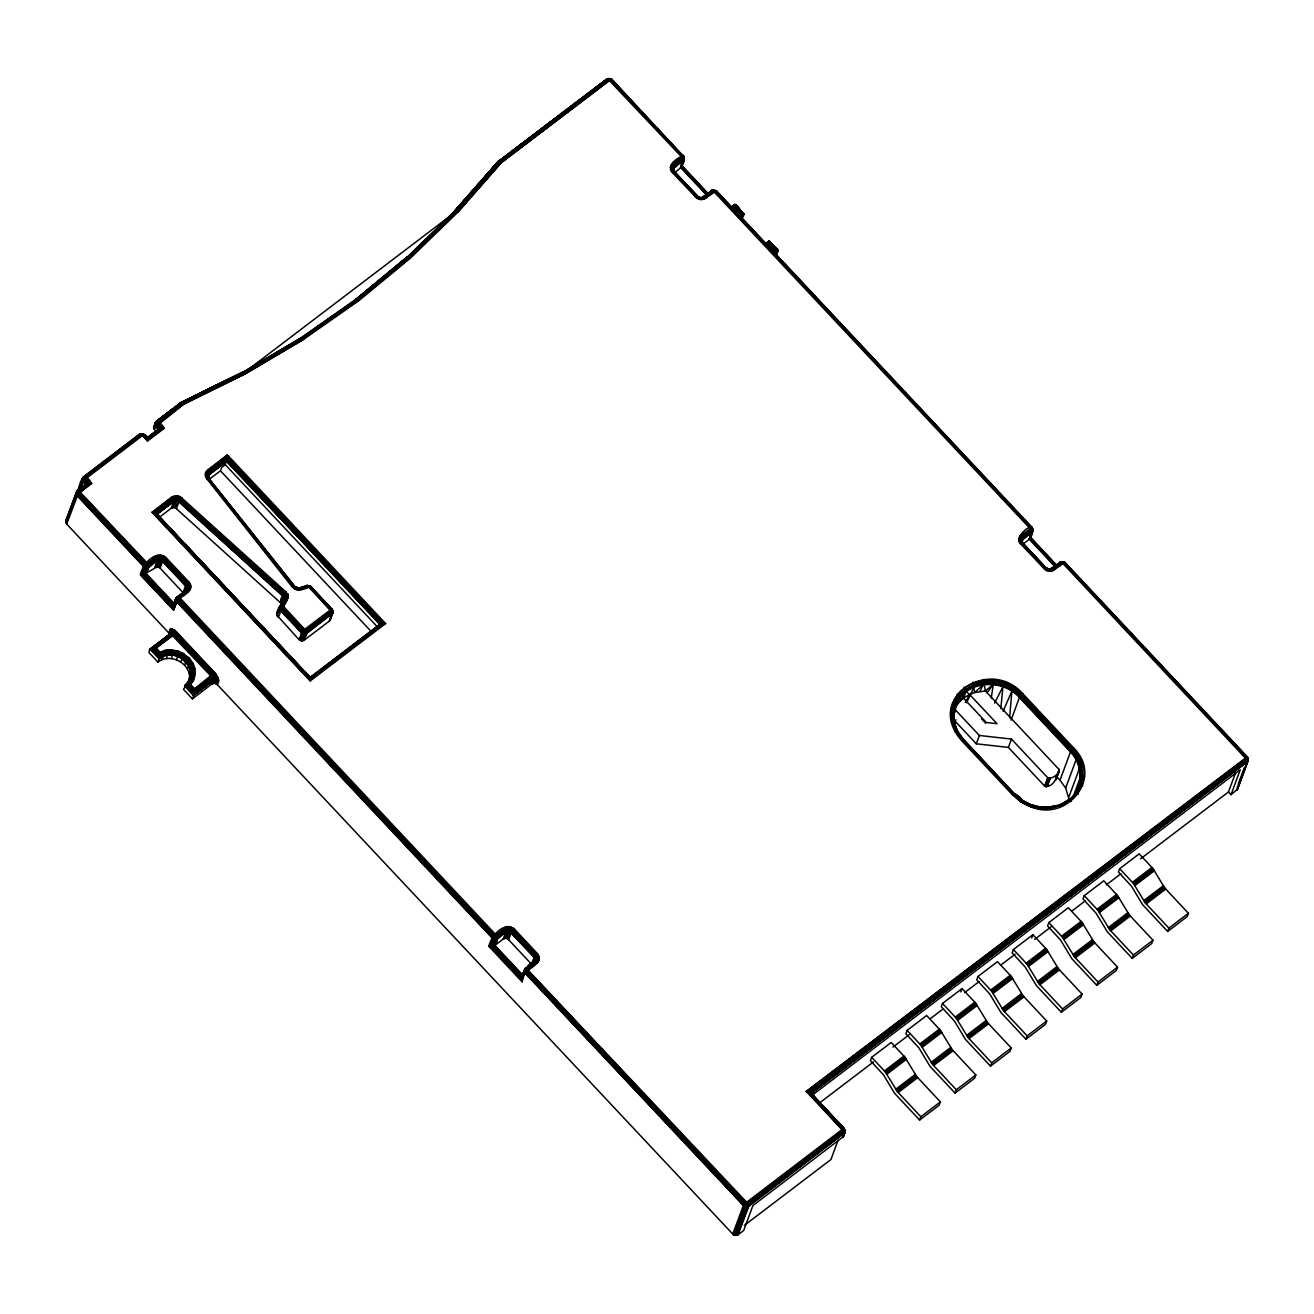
<?xml version="1.0" encoding="UTF-8"?>
<svg xmlns="http://www.w3.org/2000/svg" width="1314" height="1314" viewBox="0 0 1314 1314"><rect width="100%" height="100%" fill="white"/><g stroke="black" fill="none" stroke-linecap="round" stroke-linejoin="round"><path stroke-width="1.5" d="M164.25 428.315C150.732 433.045 153.886 411.282 164.25 428.315L147.513 441.044L147.431 437.726L144.524 434.606L139.498 434.211L83.455 476.982L73.321 502.933M774.734 252.912L777.954 250.416L773.355 248.789L769.314 244.47L769.363 241.25L777.954 250.416L776.853 254.374M276.778 615.034C275.546 607.84 286.863 602.173 283.118 595.554L285.959 591.957L180.199 496.593L175.83 495.69L171.838 497.135L152.079 512.164L310.301 680.866L385.626 623.575L227.404 454.89L207.645 469.919L205.395 473.221L205.657 477.245L292.217 586.931C297.145 592.877 305.16 588.623 310.827 586.438L332.13 609.203L332.885 612.981L329.371 621.062L304.257 640.164L301.53 640.854L298.919 639.557L276.778 615.034L279.898 606L283.594 606.526L305.981 630.704L306.72 633.496L304.257 640.164M302.516 640.854L304.979 634.202L332.885 612.981L306.72 633.496L303.994 634.202L301.382 632.905L280.194 610.32C277.862 600.974 282.921 613.966 277.73 616.972M300.561 640.641L303.025 633.972L280.457 609.811C284.481 607.15 293.153 590.758 284.793 593.55L286.189 598.034L281.837 605.836L282.132 607.807L303.304 630.392L305.981 630.704L331.079 611.601L331.21 609.187L310.022 586.602C301.349 583.843 316.92 588.261 306.868 585.502L310.942 586.619L307.148 585.42L299.05 588.13L307.509 585.601M1023.59 543.323C1029.076 540.826 1034.906 533.369 1031.933 527.226L716.442 190.809L704.353 199.087L700.526 199.58C701.577 197.084 697.553 195.622 696.798 198.25L672.325 172.495C666.034 164.973 677.318 158.107 683.264 155.43C686.861 162.213 679.453 170.163 673.655 172.791M1041.329 809.161L1041.164 807.026L1031.161 805.137L1021.734 800.62L1013.8 793.985L962.768 739.568C926.501 700.28 991.068 658.445 1021.356 695.024L1072.388 749.44C1086.218 763.286 1086.185 788.351 1069.892 800.292C1061.597 806.188 1051.414 808.521 1041.329 807.667C1039.029 809.654 1031.309 801.704 1030.636 806.665C1066.705 822.548 1103.776 777.855 1073.866 748.159L1022.834 693.743C989.918 656.212 924.087 697.915 961.454 740.406L1012.486 794.822L1020.797 801.786L1030.636 806.665M1235.587 772.763L1228.475 791.964L1231.021 794.691L1237.657 789.008L1248.136 760.724L1247.38 756.946L1064.964 562.408L1052.875 570.687L1049.048 571.179C1049.853 568.666 1046.289 567.369 1045.32 569.849L1020.847 544.095C1012.995 538.888 1030.899 521.674 1032.771 529.23L1030.11 537.952L1056.062 565.628M158.978 517.568L171.313 508.173L173.859 500.995L171.838 497.135L153.13 512.312L156.317 513.446L310.186 677.466L310.301 680.866L152.079 512.164M740.521 217.171L743.461 213.64L734.871 204.524L731.553 207.054L734.871 204.524L735.068 207.973C734.838 213.853 748.011 210.683 742.394 217.648M842.717 1137.283L844.031 1133.424L842.652 1130.319L808.438 1092.443C808.455 1089.158 817.916 1090.653 812.578 1094.94L844.13 1128.562L845.181 1131.65L843.358 1136.643L752.906 1205.595L743.658 1230.561L737.269 1235.259L733.491 1234.832L217.253 684.578L214.625 683.28L211.915 683.986L192.386 698.834L183.451 689.308C190.399 679.601 195.967 665.837 182.777 657.214C176.634 653.206 163.494 651.317 159.339 658.166C167.749 652.089 183.615 654.881 189.347 665.212C186.309 663.488 180.051 658.445 184.387 653.961C178.441 650.397 161.08 646.012 159.733 655.916C158.813 661.336 149.927 640.624 148.991 652.582L157.926 662.092C171.165 651.58 194.324 665.377 188.707 682.18C178.031 687.518 198.315 691.443 192.386 698.834M214.625 683.28L215.956 679.272L213.361 674.279L174.204 632.625L171.296 631.656L169.752 635.434L168.767 632.888L66.686 524.056L77.838 494.639L78.035 490.434L86.33 483.995L91.717 483.486C82.815 468.786 80.696 481.597 77.23 492.717M684.233 157.631L611.815 79.251L609.023 79.612L501.094 162.657L457.157 211.702L409.64 257.725L358.229 300.134L303.074 338.749L244.618 373.275L183.845 403.907L159.158 422.878L163.182 428.233L147.546 440.124L141.058 434.474L85.262 476.9L85.131 479.314L88.564 483.437L79.201 490.828L77.838 494.639L146.133 567.796C152.309 568.026 156.35 556.331 162.558 561.324L186.095 586.586L185.11 592.565M707.803 195.72L681.013 167.157L683.165 160.308L681.161 156.448L607.725 78.824L498.959 161.474L455.301 210.963L407.882 256.887L356.587 299.198L301.563 337.731L243.221 372.19L182.35 402.495L157.795 421.745L157.68 424.159L161.096 428.282L147.546 438.58L144.524 434.606L141.731 434.967L85.936 477.393L89.533 483.371L79.875 491.321L79.086 493.243L145.427 563.985L148.104 564.297C152.325 561.127 158.928 553.293 164.48 558.828L187.459 583.317C192.616 589.444 182.4 593.994 178.72 596.95L173.596 610.189L176.684 601.861C173.826 599.513 177.702 594.125 180.084 598.084L495.444 934.303C500.207 938.557 495.542 948.807 488.956 946.425C490.582 936.094 504.083 920.999 514.497 929.146L537.459 953.636C545.737 966.381 520.213 968.09 522.134 981.788L488.956 946.425L492.783 938.722L492.29 937.588L176.93 601.369L175.78 600.219L173.267 609.285L140.434 574.809C142.06 564.494 155.545 549.4 165.958 557.547L188.937 582.036C195.474 589.805 183.533 595.308 178.605 599.365L493.965 935.601L496.626 935.896C500.848 932.726 507.467 924.892 513.018 930.427L535.981 954.917C541.138 961.043 530.938 965.609 527.259 968.549L527.128 970.964L745.137 1203.394L747.814 1203.706L843.21 1131.14L843.325 1128.726L810.508 1093.56L806.287 1091.474L1247.249 756.749L1248.218 758.95L1236.605 790.437M1056.325 567.319L1029.535 538.756L1031.704 531.907L1030.39 527.555L715.046 191.318L713.65 191.171C709.248 194.965 701.807 202.487 695.993 196.492L673.014 172.003C667.364 165.58 677.466 160.127 681.802 157.204L681.867 155.955L610.402 79.76L501.225 162.755L457.83 212.195L410.28 258.25L358.821 300.692L303.731 339.275L245.34 373.784L183.944 404.022L181.956 402.33L157.171 421.449L156.99 424.865L159.454 428.594L147.135 437.874L144.655 434.786L139.892 434.08L84.096 476.506L83.899 480.71L80.417 489.366M66.686 524.056L65.864 520.64L76.343 492.339L86.33 483.995L83.899 480.71L85.87 478.641L143.111 435.115L147.562 439.254L162.065 428.216L158.468 422.237L183.073 403.053L244.076 372.733L302.499 338.224L357.589 299.641L408.95 257.281L456.434 211.291L500.125 161.967L608.349 79.119L611.026 79.415L682.475 155.61L682.36 158.025C678.681 160.965 668.465 165.531 673.622 171.658L696.601 196.147C702.152 201.683 708.755 193.848 712.976 190.678L1030.324 528.803C1025.988 531.727 1015.886 537.18 1021.553 543.602L1044.515 568.091C1050.346 574.087 1057.77 566.564 1062.188 562.77L1063.568 562.918L1245.836 757.258L1247.068 762.136L813.809 1091.622L813.005 1095.679L830.267 1114.272M533.812 963.293L535.044 959.959L534.059 957.413L511.08 932.924C504.888 927.93 500.831 939.625 494.655 939.395L177.357 600.744L177.571 596.556L172.988 607.298L142.733 575.039L141.107 574.99L143.505 566.498L77.148 495.756C71.662 488.266 94.197 485.901 82.306 480.185L83.702 476.637L82.224 479.282L85.952 484.258L76.754 491.551L65.7 521.51M329.371 621.062L332.968 611.207L331.686 609.006L331.834 614.41M301.53 640.854L303.994 634.202L331.801 613.211L331.999 609.023L333.05 612.11L329.995 620.422M736.349 1235.489L746.812 1207.205L845.017 1132.52L748.553 1206.498L745.826 1207.205L525.896 972.344L526.093 968.155L747.255 1202.868L748.553 1206.498L738.09 1234.799M682.952 155.43L682.787 158.863C679.256 161.704 668.99 166.172 674.493 172.035L698.243 196.689M670.518 169.21L673.409 169.621L673.918 171.263L673.967 166.73L683.066 159.635L683.264 155.43L684.331 158.534L681.588 166.352L707.54 194.029M1246.937 756.749L1246.756 760.165L812.824 1090.949L813.005 1095.679L845.099 1130.746M1063.387 561.883C1068.233 563.607 1054.814 559.912 1062.862 563.41L1245.771 758.523L810.196 1090.949L810.081 1093.314L843.818 1128.545L843.637 1131.978L748.241 1204.527L744.463 1204.1L526.454 971.67L526.635 968.237C529.739 965.248 539.988 961.487 535.307 955.623L512.345 931.133C507.023 926.025 501.143 934.106 497.053 936.718L493.292 936.291L177.932 600.071L178.096 596.638C181.217 593.649 191.466 589.887 186.785 584.024L163.807 559.534C158.501 554.426 152.605 562.507 148.531 565.119L144.754 564.692L78.413 493.949L78.577 490.533L86.905 483.749L84.457 480.021L84.638 476.604L141.058 434.474M735.364 1235.505L745.826 1207.205L843.916 1132.75L844.13 1128.562L813.038 1095.383L811.411 1092.739L811.855 1090.883L1246.329 759.344L1246.444 756.913L1064.176 562.573L1061.498 562.277C1057.294 565.447 1050.674 573.282 1045.123 567.747L1022.161 543.257C1017.003 537.13 1027.203 532.564 1030.882 529.624L1030.997 527.21L715.654 190.973M1031.474 527.029L1031.309 530.462C1027.482 533.172 1017.644 538.034 1023.015 543.635L1040.573 562.359M1023.015 543.635C1018.58 537.705 1028.386 534.289 1031.589 531.234L1031.802 527.045L1032.853 530.133L1030.209 537.442L1032.673 531.004L1022.21 540.218L1019.221 537.262M843.818 1128.545L842.028 1129.564L806.287 1091.474L812.824 1090.949L1247.035 760.954L1247.249 756.749L1248.3 759.853L1237.246 789.796M813.005 1095.679L811.428 1093.314L806.287 1091.474L1245.771 758.523M811.937 1095.58L813.185 1092.082L811.855 1090.883L1246.756 760.165M217.253 684.578C220.686 680.488 217.171 672.242 212.392 677.843L194.357 690.638L194.472 688.996C188.017 680.471 181.102 685.415 194.078 693.234L193.7 695.205L184.683 685.974C202.668 671.635 177.16 644.041 159.503 657.312L161.359 655.916L160.702 654.076L154.001 648.081L151.373 648.459C154.494 656.524 172.676 664.26 151.373 648.459L159.618 656.639C176.175 643.236 204.59 668.136 187.738 684.791L194.078 693.234L185.915 685.152L193.585 679.913C201.814 660.285 177.094 644.763 160.144 653.074L154.001 648.081L159.865 655.062C177.669 643.811 204.475 667.036 188.805 684.693L194.357 690.638L194.209 692.084L186.917 684.906C195.753 676.825 192.304 662.782 183.451 656.08M208.597 479.824L220.456 470.806L221.688 467.472L225.318 464.713L227.404 454.89L207.054 471.956L206.15 475.29L207.497 478.674L292.973 586.487L299.05 589.23L309.414 586.947L330.586 609.532L331.522 612.439L306.408 631.525L302.631 631.098L281.442 608.513L281.048 605.721L285.319 598.116L284.12 594.257L180.067 500.026L174.663 498.893L155.019 512.805L310.318 678.369L382.44 623.542L385.626 623.575M160.719 554.935L157.466 566.679L142.733 575.039L145.148 567.566L76.245 494.113M509.241 926.534L506.005 938.278L503.278 938.984L494.918 945.357L522.988 975.284L521.625 977.747L522.134 981.788L524.647 972.689C526.257 961.634 524.91 973.066 521.625 977.747L492.307 946.491L494.655 939.395L505.709 931.133L509.898 930.591L534.732 956.296C539.627 963.063 528.08 960.468 538.247 962.029M673.589 170.393L673.31 168.603L670.337 167.404M950.597 712.418C958.727 718.249 952.732 700.658 959.696 697.455C974.117 678.648 1004.29 680.34 1019.68 697.028L1070.713 751.444C1081.948 762.317 1083.393 782.503 1074.704 793.59C1075.887 792.999 1077.201 793.771 1078.236 794.362M993.992 679.404L991.249 698.26M1018.876 539.003L1022.029 541.089L1022.243 539.742M205.198 475.225L208.351 476.949L209.649 473.779L226.747 460.672L380.091 624.166L382.44 623.542L227.158 457.978L207.776 472.597L207.004 475.487L208.154 478.395L293.63 586.208L298.869 588.573L307.903 586.011L330.537 610.78L305.423 629.882L304.043 629.718L282.855 607.134L287.158 598.067L285.532 592.877L286.271 592.269M953.783 714.06L954.605 723.505L953.553 713.617L955.294 704.78L959.532 696.831L965.971 690.326L974.167 685.711L983.578 683.28L993.532 683.214L1003.387 685.497L1012.453 689.998L1020.107 696.404L1071.14 750.82C1084.723 764.387 1084.379 789.073 1068.085 800.374C1068.972 799.158 1070.532 800.719 1071.255 801.425M1022.111 541.992L1022.062 540.645M288.193 596.145L284.12 597.558L281.36 604.654C278.88 600.531 282.526 594.749 285.959 591.957L285.122 592.466L179.755 497.431L175.961 496.643L172.479 497.891L154.165 512.542L310.318 678.369L155.758 513.117L173.464 499.55L156.317 513.446L156.809 514.431L173.776 501.521L176.897 500.88L178.885 501.882L282.789 595.965L283.808 599.036L281.344 605.688M1009.645 717.674L1011.862 691.197L1014.523 686.795M218.42 678.862L213.919 678.96L194.078 693.234L186.917 684.906L190.267 682.475L188.263 684.725L194.209 692.084L213.624 678.155L217.861 677.301M216.991 675.642L215.89 674L194.357 690.638L189.791 684.676C204.754 666.247 178.523 643.614 160.012 653.994L155.118 648.098L160.226 652.5L165.991 650.479L172.265 650.052L173.481 651.087L171.526 658.577M1000.825 708.624L1002.927 686.762L1004.684 681.9M205.395 473.221C209.287 476.834 210.059 474.387 206.232 471.398M208.384 476.522C209.041 480.152 207.119 473.5 209.55 473.106L227.01 459.112L381.372 623.707L310.268 677.778L155.758 513.117M706.932 194.111L681.325 166.796L684.151 159.405C675.626 163.117 675.38 172.61 671.52 164.086M1021.389 542.764L1022.67 538.937L1020.042 535.685M813.563 1096.451L810.196 1090.949L806.287 1091.474L811.707 1093.954L844.261 1128.742L845.181 1131.65L843.358 1136.643M86.609 478.033L90.65 483.388L79.826 492.569L146.166 563.312L147.546 563.476C151.964 559.665 159.388 552.159 165.219 558.154L188.181 582.644C193.831 589.066 183.746 594.519 179.41 597.427L179.345 598.691L494.688 934.911L496.084 935.075C500.486 931.265 507.927 923.758 513.741 929.754L536.72 954.243C542.37 960.665 532.269 966.119 527.932 969.026L527.867 970.29L745.876 1202.721L747.255 1202.868L842.652 1130.319L842.717 1129.071L808.438 1092.443L813.038 1095.383L813.333 1091.063L1248.136 760.724L813.809 1091.392L812.512 1093.527L813.514 1096.007L811.625 1091.523M168.767 632.888L170.492 628.88L174.976 630.375L172.972 634.186L155.118 648.098L160.062 653.666L165.991 650.479M1022.456 542.863L1021.931 541.22L1019.04 540.81M812.578 1093.905L813.678 1091.228L1247.15 761.627L1248.3 759.853L1247.38 756.946L1247.873 758.079M297.227 589.92C298.59 587.489 294.648 585.83 293.613 588.294M188.46 591.711C182.613 590.117 189.643 588.984 186.21 584.697L161.376 558.992L157.187 559.534L146.133 567.796L143.587 574.924L173.07 606.362L177.16 596.687L174.45 603.684L146.38 573.758L148.925 566.564L146.905 562.704L78.577 490.533L77.395 490.91L65.782 522.397M208.351 477.623L209.649 473.779L207.645 469.919M211.915 683.986L213.213 680.126L211.85 677.022L170.935 634.021L150.42 648.968L159.24 658.544L157.926 662.092M205.657 477.245C215.118 479.167 203.374 477.688 209.271 472.317L227.158 457.978M292.217 586.931L294.665 586.34L208.68 478.263L206.741 479.101M731.816 208.877L735.117 206.512L740.669 212.441L739.158 214.806L740.439 216.728M303.731 339.275L245.34 373.784L183.944 404.022L155.742 426.672L158.485 429.103L154.756 424.126L156.629 421.351L181.496 402.314L156.235 421.482L154.756 424.126L158.879 428.824L147.25 437.661C147.71 433.177 135.785 434.983 140.976 433.85M178.063 495.854L174.434 507.533L171.313 508.173M332.639 610.337L332.13 609.203L332.458 613.769M610.238 78.725L611.946 79.448L606.789 78.856L611.881 79.809L609.253 78.495L606.542 79.201L608.283 78.511M674.493 172.035L672.325 172.495M683.904 156.76L683.395 155.627L684.331 158.534L681.687 165.843L684.151 159.405L681.013 167.157M697.455 196.525L674.427 171.493M714.865 190.284L716.573 191.006L711.416 190.415L716.508 191.351L713.896 190.054L711.17 190.76L712.911 190.054M961.454 740.406C962.062 740.111 963.047 738.994 963.688 739.601C957.446 733.573 952.749 722.93 953.077 713.206C955.064 680.209 1001.383 672.604 1020.682 695.73L1071.715 750.146C1088.386 766.095 1083.212 796.842 1060.94 804.677C1058.23 807.65 1047.964 804.069 1052.136 809.079M1031.868 527.587L1032.853 530.133L1030.094 536.9L1031.868 527.587L716.13 190.809M1045.993 568.124L1022.949 543.093L1020.847 544.095M1014.605 793.82C1030.57 811.609 1017.611 790.043 1012.486 794.822M953.274 712.27C956.346 702.547 965.149 695.615 974.61 692.577L972.968 682.13M813.169 1092.263L813.826 1091.491L812.693 1094.644M155.742 426.672L154.51 429.99L154.116 425.802M184.683 685.974C203.161 671.388 175.764 644.698 159.158 658.774L150.223 649.247L169.752 634.399L170.984 632.1L169.999 629.554M188.033 682.492C191.516 678.09 191.762 670.649 188.69 665.656L187.459 668.974M330.422 619.633L330.504 617.859M673.507 169.49L673.507 167.617L670.682 165.663M533.632 964.164L535.324 959.549L534.305 956.921L509.635 931.314L505.808 931.807L495.641 939.395L492.307 946.491M843.785 1135.854L843.522 1133.21M983.168 679.486L985.385 690.901L1058.87 769.265C1060.841 773.075 1051.249 780.056 1047.718 777.74L1011.452 739.076L979.406 735.479L954.506 708.952C961.7 680.685 1001.761 677.088 1019.418 697.52L1070.467 751.937C1081.241 763.04 1082.785 780.138 1075.821 793.656M1237.657 789.008L1237.41 786.38M161.967 659.825L163.297 656.113L162.493 652.5L160.226 652.565L156.185 648.18L174.401 634.169L176.339 631.673L174.976 630.375M295.305 586.915L296.274 587.489L295.322 589.313M185.931 590.2L176.29 597.673L173.267 605.491L144.409 574.727L146.133 567.796L158.123 559.731L161.113 559.715L185.783 585.321C187.688 589.313 184.617 589.608 189.725 590.429M188.805 684.693L190.826 682.722L190.349 684.676L194.472 688.996L211.85 677.022M740.669 212.441L738.665 214.363L739.191 212.293L735.068 207.973L740.669 212.441L739.158 214.806L739.749 212.326L735.117 206.512L731.947 208.975M493.933 945.949L495.641 939.395L493.21 946.228L521.888 976.811L525.699 968.287L521.527 978.881L491.288 946.638L493.686 939.165L492.29 937.588L494.655 939.395L497.448 938.18L493.933 945.949L522.233 976.121C522.66 971.309 531.825 957.725 536.983 963.31M812.824 1090.949L811.904 1094.447L811.822 1091.556L812.627 1095.005L844.754 1129.892M145.181 574.448L147.102 567.796L148.925 566.564L145.181 574.448L173.579 604.736L176.914 597.016M172.988 607.298L175.698 599.315L176.93 601.369L176.109 601.089L173.054 608.267L141.928 575.056L143.752 565.989L146.133 567.796L142.733 575.039M176.684 601.861L492.783 938.722L490.122 946.638L521.658 980.26L524.302 971.818L744.857 1206.975L748.619 1205.973L737.269 1235.259M525.699 968.287L522.594 975.645L494.458 945.653L496.561 939.149M1046.782 568.289L1047.784 568.798L1047.11 570.736L1049.048 571.179M1041.263 807.223C1030.718 806.27 1022.588 801.014 1014.277 793.82M176.29 597.673L173.99 604.128L145.838 574.103L148.039 567.549M173.054 608.267L175.78 600.219M173.267 609.285L176.109 601.089M682.245 161.556L681.572 165.301L683.576 159.552M522.594 975.645L524.812 969.272M953.455 711.531L955.508 705.306L952.486 702.826M700.526 199.58L698.588 199.137L699.114 197.593M522.233 976.121L524.385 970.044L521.625 977.747M162.657 555.395L158.452 566.909L157.466 566.679M173.481 651.087L178.556 651.251L179.065 652.385L176.388 659.71M511.195 926.994L506.974 938.508L506.005 938.278M173.579 604.736L177.16 596.687M681.325 166.796L684.331 158.534L683.066 159.635M1029.848 538.395L1032.673 531.004L1029.848 538.395L1055.471 565.71M66.127 523.268L76.59 494.967L77.411 495.247L76.163 493.21L77.641 490.565M78.117 491.502L83.702 476.637M79.858 488.594L82.306 480.185M153.524 427.444L155.988 421.827L181.496 402.314L156.629 421.351L156.432 425.555L159.454 428.594M153.607 428.348L156.235 421.482L154.937 423.256M153.952 429.218L155.183 425.884L158.879 428.824M172.249 507.68L174.811 500.47L173.694 496.134M173.317 507.45L175.912 500.256L175.83 495.69M280.325 602.633L175.501 507.91L180.199 496.593M154.756 567.385L157.286 560.207L155.282 556.348M176.421 508.551L179.131 501.373L182.055 497.875M155.561 566.925L158.123 559.731L156.892 555.428M156.497 566.695L159.093 559.485L158.748 554.951M190.054 583.58L186.358 586.11L183.632 593.255L159.339 567.352L164.447 556.282M160.094 567.993L162.805 560.832L165.958 557.547M173.267 605.491L175.862 598.445M183.057 592.483L185.783 585.321L188.937 582.036M169.325 633.66L170.984 629.735L174.893 631.048L214.363 672.982L217.664 678.533L216.498 683.953M184.059 593.994L186.719 587.013L190.727 585.321M185.274 591.694L186.802 587.949L190.908 587.128M169.67 634.531L171.871 630.49L175.649 632.79L214.888 674.739L216.941 679.387L215.595 683.51M166.615 658.626L167.831 651.12M180.856 661.944L182.252 658.232M184.633 665.098L186.128 661.271L189.282 657.986L191.992 663.373L192.862 662.995M189.15 673.326L190.382 669.992M189.577 677.827L190.809 674.493M212.72 683.526L214.018 679.65L212.605 676.447L172.265 633.677L170.656 633.414L150.798 648.689L159.257 658.462L150.223 649.247M213.64 683.28L214.954 679.354L212.687 674.985L174.401 634.169L172.15 632.543L170.804 632.97M280.408 602.715L283.545 594.93L179.542 500.733L177.275 499.599L173.744 500.322L156.317 513.446L310.268 677.778M281.048 603.619L283.775 596.49L287.552 594.092M277.09 616.052L279.553 609.4L280.457 609.811L279.241 608.366M298.919 639.557L303.304 630.392L331.686 609.006M299.674 640.197L301.629 632.395L303.994 634.202L306.786 632.97L303.452 640.608M496.511 165.268L498.105 161.523L501.225 162.755M673.491 170.524L674.805 166.664L672.801 162.805M683.74 160.193L680.636 167.486L705.897 194.423M503.278 938.984L505.808 931.807L503.804 927.947M504.083 938.524L506.646 931.33L505.43 927.027M505.019 938.295L507.615 931.084L507.286 926.551M538.592 955.179L534.897 957.725L532.154 964.854L507.861 938.952L512.986 927.881M508.617 939.592L511.343 932.431L514.497 929.146M522.988 975.284L525.452 968.632M531.595 964.082L534.305 956.921L537.459 953.636M532.499 965.724L535.241 958.612L539.266 956.921M732.736 1234.191L743.215 1205.907L745.137 1203.394L842.028 1129.564M733.491 1234.832L743.97 1206.531L743.461 1205.398L745.826 1207.205M734.395 1235.275L744.857 1206.975L524.647 972.689L521.658 980.26M1021.405 543.782L1023.327 538.264L1021.323 534.404M966.562 702.826L974.101 686.959M1031.589 531.234L1032.853 530.133L1029.158 539.085L1055.832 567.517M1058.87 769.265C1058.476 775.474 1053.04 788.597 1044.63 786.068L1008.364 747.403L976.318 743.806L979.406 735.479M838.036 1140.322L830.941 1159.523L744.381 1225.354M871.675 1057.31L870.443 1060.644L883.501 1074.868L894.62 1093.314L919.619 1120.054L939.149 1105.205L940.381 1101.871L916.794 1076.642L904.853 1057.097L891.188 1042.462L871.675 1057.31L885.324 1071.945L897.265 1091.507L920.851 1116.719L919.619 1120.054M1011.041 720.154L1019.418 697.52L1022.834 693.743M1008.364 747.403L1011.452 739.076M907.103 1030.373L905.872 1033.691L918.929 1047.931L930.049 1066.377L955.064 1093.117L974.594 1078.252L975.826 1074.934L952.239 1049.705L940.282 1030.16L926.633 1015.525L907.103 1030.373L920.753 1045.008L932.71 1064.554L956.296 1089.782L955.064 1093.117M942.532 1003.42L941.3 1006.754L954.358 1020.978L965.494 1039.44L990.493 1066.163L1010.023 1051.315L1011.254 1047.981L987.668 1022.768L975.711 1003.206L962.062 988.571L942.532 1003.42L956.181 1018.054L968.139 1037.617L991.725 1062.845L990.493 1066.163M960.83 991.906L962.062 988.571M1044.63 786.068L1047.718 777.74M1045.008 786.38L1048.096 778.052M1045.468 786.61L1048.539 778.282M1045.944 786.725L1049.032 778.397M1046.437 786.708L1049.525 778.397M1046.897 786.593L1049.985 778.266M1047.307 786.363L1050.379 778.036M977.961 976.483L976.729 979.817L989.787 994.041L1000.923 1012.486L1025.922 1039.226L1045.451 1024.378L1046.683 1021.044L1023.097 995.815L1011.139 976.269L997.49 961.634L977.961 976.483L991.61 991.117L1003.567 1010.663L1027.154 1035.892L1025.922 1039.226M1056.078 777.97L1059.15 769.643M1055.684 780.007L1059.33 770.086M1055.996 779.678L1059.363 770.53M1069.35 800.292L1065.654 788.006L1059.987 780.237L1070.467 751.937L1073.866 748.159M1065.654 788.006L1076.117 759.706L1080.092 756.7M1069.021 796.678L1079.484 768.394L1083.787 766.243M1013.39 949.546L1012.158 952.864L1025.232 967.104L1036.352 985.549L1061.351 1012.273L1080.88 997.425L1082.112 994.107L1058.526 968.878L1046.568 949.316L1032.919 934.697L1013.39 949.546L1027.039 964.18L1038.996 983.726L1062.583 1008.955L1061.351 1012.273M1073.357 796.268L1080.338 777.395L1084.723 776.147M1031.687 938.015L1032.919 934.697M1048.818 922.592L1047.586 925.927L1060.661 940.151L1071.781 958.612L1096.779 985.336L1116.309 970.488L1117.541 967.153L1093.954 941.941L1081.997 922.379L1068.348 907.744L1048.818 922.592L1062.468 937.227L1074.425 956.789L1098.011 982.001L1096.779 985.336M1084.247 895.655L1083.015 898.99L1096.09 913.214L1107.209 931.659L1132.208 958.399L1151.737 943.551L1152.969 940.216L1129.383 914.987L1117.442 895.442L1103.776 880.807L1084.247 895.655L1097.913 910.29L1109.854 929.836L1133.44 955.064L1132.208 958.399M1119.676 868.718L1118.444 872.036L1131.518 886.277L1142.638 904.722L1167.637 931.445L1187.166 916.597L1188.398 913.279L1164.812 888.05L1152.871 868.488L1139.205 853.854L1119.676 868.718L1133.341 883.337L1145.282 902.899L1168.869 928.127L1167.637 931.445M1231.021 794.691L1240.268 769.708L812.578 1094.94M1238.117 784.491L1244.391 767.507M276.794 613.983L280.966 606.657M956.937 704.961L959.696 697.455L957.085 694.203M144.409 574.727L147.102 567.796M1029.535 538.756L1032.262 531.792M521.527 978.881L524.302 971.818M141.107 574.99L144.261 567.122L143.505 566.498M407.406 256.903L355.651 299.641L407.077 257.084L410.28 258.25M494.458 945.653L497.365 938.689M145.838 574.103L148.843 567.09M141.928 575.056L145.148 567.566L146.133 567.796M683.461 159.421L681.128 164.759L708.542 193.996M1032.771 529.23L1029.65 536.358L1057.589 566.219M772.238 251.697L775.441 249.167L769.462 243.139L766.998 244.568L769.38 243.928L773.355 248.789L769.314 244.404L765.109 243.813L769.298 241.267L777.954 250.416L774.702 252.797M1003.075 711.252L1011.862 691.197M812.758 1093.034L813.826 1091.491M740.455 217.533L743.609 213.853L734.789 204.606L731.438 207.267M283.282 594.667L282.707 595.899L178.178 500.716L173.859 500.995L156.678 513.79L173.744 500.322M491.288 946.638L494.655 939.395L492.783 938.722M954.506 708.952L959.647 697.948L959.959 701.348L966.004 691.525L964.065 687.14M813.103 1091.95L812.61 1093.757L806.287 1091.474L812.775 1092.887M490.122 946.638L493.686 939.165M279.258 607.331L279.898 606M700.083 197.823L701.742 197.642L702.497 199.564M176.339 631.673L214.609 672.489L194.472 688.996L189.791 684.676M979.899 691.378L983.365 684.561L974.61 692.577L985.385 690.901L993.203 684.495L987.143 692.675M994.567 703.089L1002.927 686.762M65.864 520.64L66.932 519.211M187.853 682.771L189.939 678.845M539.085 960.468L536.358 960.041L534.716 961.257M965.297 702.349L969.633 694.498L966.004 691.525L963.54 698.194L986.338 722.486L997.014 723.686L969.633 694.498M1051.019 571.179C1046.897 566.548 1059.61 568.026 1060.874 561.981M157.171 421.449L182.137 402.396L243.221 372.19L181.151 402.593L242.827 372.141L244.618 373.275L183.434 403.398L158.468 422.237L183.845 403.907M310.186 677.466L380.091 624.166L226.55 461.395L208.877 475.044M844.13 1128.562L844.59 1133.309M193.585 679.913L190.431 684.693L193.585 679.913L189.643 679.749M84.096 476.506L82.224 479.282L86.905 483.749L78.035 490.434L76.163 493.21L77.838 494.639M1051.972 568.256C1048.457 569.997 1053.779 566.958 1054.501 569.783M1068.331 800.029L1059.987 804.924L1068.725 799.898M535.044 959.959L539.43 958.727M169.999 634.054L150.42 648.968L159.257 658.462L163.199 656.491M170.393 633.759L171.296 631.656L170.492 628.88M1051.578 568.387L1060.349 561.899L1065.096 562.606L1064.291 562.326M186.342 589.23L190.563 588.869M1078.613 786.117L1082.835 785.739M734.789 204.606L743.658 214.116C742.722 219.175 740.866 205.871 734.969 204.59L743.658 214.116L734.789 204.606L731.767 206.922L734.969 204.59L743.461 213.64M181.25 402.478L242.827 372.141L181.414 402.347M773.289 251.845L776.295 249.43L769.511 242.384L766.341 243.796L769.495 241.891L777.034 249.742L773.946 252.222M1020.797 801.786L1022.308 800.357M813.333 1091.063L812.348 1093.347L813.333 1095.712M159.158 658.774L161.458 656.474L159.454 657.558L150.798 648.689L159.355 658.051L150.798 648.689L170.409 633.923L171.822 631.492L171.296 628.618M741.704 215.217L743.363 213.541L740.258 216.252M738.665 214.363L740.357 212.392L735.117 206.512L741.162 212.54L741.539 214.724L743.231 213.426M739.601 215.282L741.917 212.753L735.101 205.493L731.98 207.793M739.996 215.792L742.311 212.901L735.035 204.885L731.832 207.267L735.035 204.885L743.083 213.295M190.826 682.722L189.15 684.676L194.357 690.638L188.263 684.742L190.267 682.475M609.712 80.253L501.094 162.657L457.83 212.195L457.157 211.702L500.125 161.967L609.023 79.612L500.552 162.246L457.157 211.702L454.447 211.291L498.252 161.474M608.349 79.119L499.583 161.688L456.434 211.291L499.846 161.819L608.349 79.119L499.205 161.54L455.777 211.045L408.342 257.002L357.014 299.329L301.957 337.879L243.583 372.355L182.646 402.692L157.795 421.745L183.073 403.053L244.618 373.275M499.205 161.54L607.725 78.824L498.745 161.441L455.301 210.963L498.433 161.441L607.183 78.741L611.815 79.251M498.959 161.474L455.777 211.045L499.583 161.688M498.187 161.491L454.447 211.291L498.105 161.523M455.301 210.963L498.647 161.441L607.725 78.824M457.157 211.702L500.535 162.23M498.433 161.441L454.792 211.012L406.995 257.281M284.793 593.55L285.795 591.809M185.685 685.235L186.884 684.298L185.685 685.235L193.93 694.137L213.114 679.453L193.815 694.778L184.896 685.678M741.769 215.677L743.576 213.788M190.711 670.304L194.85 668.629M674.098 167.831L683.099 160.834M1022.621 539.43L1031.621 532.433M735.101 205.493L741.162 212.54L740.554 213.164L741.622 212.654L740.965 213.689L742.311 212.901L735.101 205.493L732.079 207.842M170.409 633.923L152.128 648.262L159.667 656.277L161.211 655.341L159.733 655.916L153.032 648.131L171.608 633.364L172.364 628.798M189.347 665.212L191.992 663.373M742.574 213.016L741.31 214.231L742.821 213.147M162.755 653.124L159.93 654.536L154.001 648.081L172.265 633.677L173.612 629.39M185.915 685.152L193.93 694.137L185.323 685.382L186.522 684.348L185.11 685.514L193.815 694.778L185.323 685.382L186.227 684.528L185.028 685.563L193.815 694.778L213.213 680.126L215.956 679.272L218.633 680.209M187.754 684.495L194.209 692.084L212.392 677.843M331.801 613.211L333.05 612.11M1247.035 760.954L1248.3 759.853M843.916 1132.75L845.181 1131.65M190.924 675.15L195.113 674.411M355.651 299.641L407.077 257.084M208.827 471.496L227.289 456.533L383.869 623.477L310.35 679.387L153.13 512.312L172.479 497.891M731.701 206.955L734.871 204.524L743.658 214.051L734.69 204.803L741.08 211.603M953.143 722.092L956.034 719.809M155.019 512.805L173.037 498.712L176.027 497.628L179.312 498.318L284.448 593.205M771.285 251.368L774.406 248.937L769.462 243.139L766.67 244.141L769.511 242.384L775.441 249.167L772.123 251.549M77.395 490.91L85.952 484.258L82.651 481.055L83.472 481.318M212.835 678.681L194.078 693.234L186.588 684.972L187.278 684.348L186.26 685.054M209.583 474.305L226.649 461.083L379.812 624.396M218.485 681.26L215.857 679.946L213.147 680.652L193.618 695.5L184.798 685.793L186.227 684.528L184.798 685.793L193.7 695.205L213.213 680.126M775.096 253.076L778.102 250.744L769.331 241.25L765.109 243.813M310.088 677.4L156.826 514.119L173.859 500.995M774.406 252.518L777.592 250.071L769.396 241.283L767.787 242.285L769.15 241.53M155.988 421.827L181.546 402.298M497.809 161.803L607.183 78.741M80.565 491.962L91.717 483.486M244.223 372.552L455.974 211.521M716.442 190.809L711.827 190.284L702.793 197.116L705.963 198.184M712.976 190.678L712.352 190.382C709.971 197.314 696.617 195.605 704.353 199.087M774.833 253.52L778.085 251.056L769.265 241.3L767.787 242.285L769.413 241.333L777.592 250.071L769.478 241.562L765.257 243.55M309.923 677.679L380.6 623.92L226.879 460.015L209.55 473.106L226.747 460.672M808.471 1091.376L1246.329 759.344M819.64 1102.857L873.399 1061.975M892.945 1047.11L909.222 1034.726M930.394 1018.629L943.436 1008.725M964.607 992.612L979.259 981.476M1000.447 965.363L1015.098 954.227M1034.644 939.362L1050.937 926.978M1072.109 910.865L1085.134 900.961M1106.322 884.864L1120.973 873.711M1140.519 858.847L1228.475 791.964M884.421 1070.91L903.95 1056.062M919.849 1043.973L939.379 1029.125M955.294 1017.036L974.824 1002.188M990.723 990.083L1010.252 975.234M1026.152 963.146L1045.681 948.297M1061.581 936.209L1081.11 921.344M1097.009 909.255L1116.539 894.407M1132.438 882.318L1151.967 867.47M885.324 1071.945L904.853 1057.097M920.753 1045.008L940.282 1030.16M956.181 1018.054L975.711 1003.206M991.61 991.117L1011.139 976.269M1027.039 964.18L1046.568 949.316M1062.468 937.227L1081.997 922.379M1097.913 910.29L1117.442 895.442M1133.341 883.337L1152.871 868.488M886.145 1073.045L905.674 1058.197M921.574 1046.108L941.103 1031.26M957.003 1019.155L976.532 1004.307M992.431 992.218L1011.961 977.37M1027.877 965.281L1047.406 950.433M1063.305 938.327L1082.835 923.479M1098.734 911.39L1118.263 896.542M1134.163 884.453L1153.692 869.605M886.884 1074.195L906.414 1059.347M922.313 1047.242L941.842 1032.393M957.742 1020.305L977.271 1005.456M993.17 993.368L1012.7 978.519M1028.599 966.414L1048.129 951.566M1064.028 939.477L1083.557 924.629M1099.457 912.54L1118.986 897.676M1134.885 885.587L1154.415 870.739M895.721 1089.257L915.25 1074.409M931.15 1062.32L950.679 1047.455M966.578 1035.366L986.108 1020.518M1002.007 1008.429L1021.536 993.581M1037.436 981.476L1056.965 966.628M1072.865 954.539L1092.394 939.691M1108.293 927.602L1127.823 912.754M1143.738 900.648L1163.268 885.8M896.444 1090.39L915.973 1075.542M931.872 1063.453L951.402 1048.605M967.301 1036.516L986.83 1021.668M1002.746 1009.563L1022.259 994.714M1038.175 982.626L1057.704 967.777M1073.604 955.689L1093.133 940.824M1109.032 928.735L1128.562 913.887M1144.461 901.798L1163.99 886.95M897.265 1091.507L916.794 1076.642M932.71 1064.554L952.239 1049.705M968.139 1037.617L987.668 1022.768M1003.567 1010.663L1023.097 995.815M1038.996 983.726L1058.526 968.878M1074.425 956.789L1093.954 941.941M1109.854 929.836L1129.383 914.987M1145.282 902.899L1164.812 888.05M898.168 1092.525L917.698 1077.677M933.597 1065.588L953.126 1050.74M969.026 1038.635L988.555 1023.787M1004.454 1011.698L1023.984 996.85M1039.883 984.761L1059.413 969.913M1075.328 957.807L1094.841 942.959M1110.757 930.87L1130.286 916.022M1146.186 903.933L1165.715 889.085M920.851 1116.719L940.381 1101.871M956.296 1089.782L975.826 1074.934M991.725 1062.845L1011.254 1047.981M1027.154 1035.892L1046.683 1021.044M1062.583 1008.955L1082.112 994.107M1098.011 982.001L1117.541 967.153M1133.44 955.064L1152.969 940.216M1168.869 928.127L1188.398 913.279M159.618 656.639L152.128 648.262L170.935 634.021M158.468 422.237L183.434 403.398M773.897 252.107L777.034 249.742L769.478 241.562L766.013 243.55M157.795 421.745L182.86 402.856L244.076 372.733L182.646 402.692M181.956 402.33L156.629 421.351L181.693 402.298L243.221 372.19M150.42 648.968L159.29 658.363L161.458 656.474M774.866 253.191L778.102 250.744L769.298 241.267L767.787 242.285L769.216 241.365L778.102 250.744M209.649 473.779L226.649 461.083M193.7 695.205L213.147 680.652M208.285 470.675L227.289 456.533M209.271 472.317L227.01 459.112M156.826 514.119L173.776 501.521M152.128 648.262L159.733 655.916L160.981 654.717L159.799 655.407L153.032 648.131L171.559 634.317M769.413 241.333L768.033 242.137L769.396 241.283M773.207 251.713L776.295 249.43L769.495 241.891L768.345 242.121L769.446 241.415M79.875 491.321L90.65 483.388L85.87 478.641M173.037 498.712L154.165 512.542L310.35 679.387M172.249 634.81L154.001 648.081L159.93 654.52L160.702 654.076L159.865 655.062L153.032 648.131M79.201 490.828L89.533 483.371L85.131 479.314M155.118 648.098L172.922 635.45M695.287 196.985L697.52 196.164L674.115 171.477M1043.809 568.584L1045.599 567.566L1046.831 568.42M358.821 300.692L356.127 299.198L300.676 338.141L303.074 338.749M297.26 587.9L298.672 588.114L299.198 590.068M777.034 249.742L769.495 241.71L768.69 242.219L776.295 249.43M162.493 652.5L160.012 653.994L156.185 648.18M242.384 372.568L301.136 337.714M703.45 196.657L702.53 197.166M159.355 658.051L161.458 656.967M182.137 402.396L243.583 372.355M766.998 244.568L769.446 243.402L774.406 248.937L769.38 243.928M185.323 685.382L193.93 694.137M811.855 1090.883L808.422 1091.819M810.081 1093.314L808.438 1092.443L843.325 1128.726M671.191 170.935L673.376 170.475L674.558 171.674M1019.713 542.534L1022.506 542.468M955.229 731.865L957.824 731.537L963.688 739.601M298.475 587.916L299.904 587.916L301.103 589.74M1050.74 568.863L1052.875 570.687M1060.217 804.611L1062.353 806.435M1049.771 569.11L1051.052 568.781M1050.904 807.01L1060.529 804.529M1065.096 562.606L1059.938 562.014L1061.433 561.669M140.056 434.096L144.655 434.786L147.25 437.661M1059.938 562.014L1064.964 562.408M299.904 587.916L295.059 586.98M808.438 1091.606L810.097 1091.392M951.533 722.322L954.637 723.094M1048.753 569.11L1050.001 569.044M1048.605 569.422L1050.264 569.241M1041.033 807.092L1051.134 806.96M1040.885 807.404L1051.381 807.157M144.179 565.381L148.81 565.891M283.545 594.93L284.612 598.313L280.391 605.77L280.884 609.203L302.056 631.788L306.688 632.297M492.717 936.981L497.333 937.506M743.888 1204.79L748.52 1205.299M808.422 1092.033C810.475 1090.653 812.775 1094.841 810.426 1093.166M208.68 478.263L294.665 586.34M306.868 585.502L307.772 585.65M288.144 598.231C283.446 597.706 282.149 600.055 287.405 600.169M189.709 682.294C191.86 677.219 192.862 666.313 187.13 659.973L182.777 657.214M808.422 1092.23L810.393 1092.345L811.707 1093.954M700.461 197.658L698.046 196.788M1048.999 569.258L1045.599 567.566M142.93 434.08L144.655 434.786M524.647 972.689L525.469 972.968L524.22 970.915L525.896 972.344M174.434 507.533L175.501 507.91M309.989 586.258L310.942 586.619M696.798 198.25L698.588 199.137M1045.32 569.849L1047.11 570.736M1022.062 800.325L1031.26 804.891M158.452 566.909L159.339 567.352M144.261 567.122L145.148 567.566M179.065 652.385L189.282 657.986M506.974 938.508L507.861 938.952M810.508 1093.56L811.904 1094.447M182.482 657.756L189.774 664.802M161.096 428.282L156.99 424.865L160.193 428.397L147.496 438.055L144.212 434.589M697.077 195.967L698.309 196.821M184.206 654.947L188.526 658.593L191.384 663.685M175.698 599.315L177.357 600.744M157.68 424.159L162.065 428.216M183.829 655.489L190.793 664.046M188.263 684.725L194.357 690.638M154.838 425.013L156.005 426.163M294.155 586.093L295.387 587.062M158.403 423.486L163.182 428.233M735.117 206.512L741.162 212.54M147.546 438.58L143.719 434.77L147.562 439.254M611.503 79.251L683.329 155.988M1064.652 562.408L1247.314 757.307M681.638 165.778L708.213 194.127M1030.16 537.377L1056.735 565.726M1022.637 543.076L1046.043 567.763M1055.848 775.835L1059.987 780.237M981.607 718.873L985.73 723.258M952.814 718.742L976.318 743.806M963.556 739.404L1014.72 794.017M963.244 739.404L1014.671 794.379M225.318 464.713L378.432 627.977M833.06 1117.229L844.196 1129.104L813.596 1096.254L812.446 1091.671M220.456 470.806L370.794 631.098M310.498 586.422L332.064 609.565M142.405 435.607L147.513 441.044M83.209 481.827L85.755 484.538M140.434 574.809L173.596 610.189M734.871 204.524L743.642 213.985M769.216 241.365L778.085 251.056M143.111 435.115L147.546 440.124M214.609 672.489L215.89 674M302.056 631.788L303.994 634.202M957.824 731.537L954.424 722.733M810.196 1090.949L812.134 1093.823M813.038 1095.383L812.413 1094.102M156.169 431.074L156.497 431.945M673.54 169.046L673.622 169.982M953.389 703.22C949.119 715.999 953.192 730.141 962.16 739.913L1013.193 794.329C1044.154 831.746 1110.215 788.958 1073.127 748.766L1022.078 694.35C1003.797 673.622 963.803 675.478 953.389 703.22M739.125 212.277L737.006 215.463L739.191 212.293M87.66 483.568L78.577 490.533L88.564 483.437L84.457 480.021L87.66 483.568M769.495 242.745L766.67 244.141L769.495 242.745L775.441 249.167L769.495 242.745"/></g></svg>
